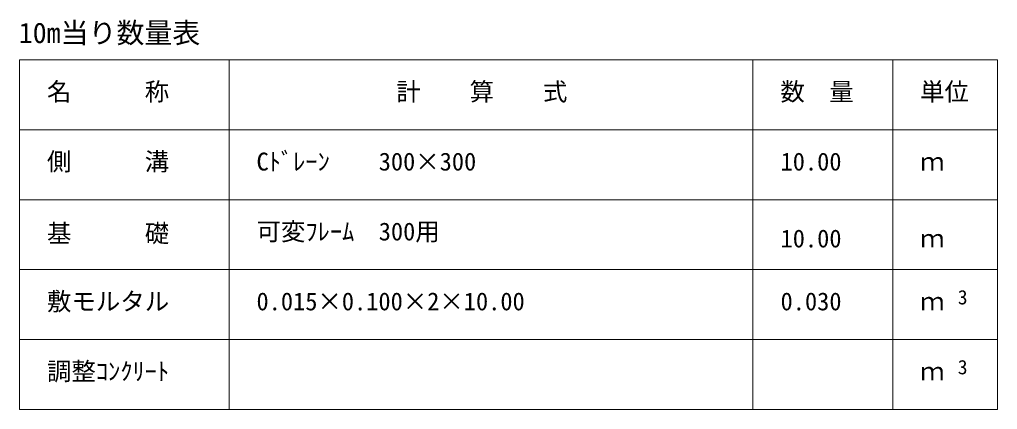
# Model space of a CAD drawing. Units: millimetres on the paper, scale 1:20. Extents: x 2 to 843, y -1 to 593.
# Drawn here: x 94.8 to 164.8, y 378.4 to 406.2 of the extents above; entities that cross this region are included whole.
import ezdxf
from ezdxf.enums import TextEntityAlignment as Align

# ---------------------------------------------------------------- set-up
doc = ezdxf.new("R2010")
doc.units = ezdxf.units.MM
doc.layers.add('D-STR-HTXT（旗揚げ）', color=4, linetype='Continuous', lineweight=18)
doc.layers.add('D-STR-TXT（文字）', color=7, linetype='Continuous', lineweight=18)
doc.styles.add('ＭＳ ゴシック', font='')
doc.styles.get('ＭＳ ゴシック').set_extended_font_data('MS Gothic')

msp = doc.modelspace()

# ---------------------------------------------------------------- linework, layer by layer
at = {"layer": 'D-STR-HTXT（旗揚げ）'}
for p, q in [((94.787, 403.358), (164.787, 403.358)), ((94.787, 378.358), (94.787, 403.358)), ((109.787, 378.358), (109.787, 403.358)), ((147.287, 378.358), (147.287, 403.358)), ((157.287, 387.358), (157.287, 403.358)), ((157.287, 378.358), (157.287, 403.358)), ((164.787, 378.358), (164.787, 403.358)), ((94.787, 398.358), (164.787, 398.358)), ((94.787, 393.358), (164.787, 393.358)), ((94.787, 388.358), (164.787, 388.358)), ((94.787, 383.358), (164.787, 383.358)), ((94.787, 378.358), (164.787, 378.358))]:
    msp.add_line(p, q, dxfattribs=at)

# ---------------------------------------------------------------- texts
at = {"layer": 'D-STR-TXT（文字）', "style": 'ＭＳ ゴシック'}
for s, height, p in [('10m当り数量表', 1.466, (94.732, 404.12)), ('名\u3000\u3000\u3000称', 1.283, (96.748, 400.059)), ('計\u3000\u3000算\u3000\u3000式', 1.283, (121.752, 400.059)), ('数\u3000量', 1.283, (149.248, 400.059)), ('単位', 1.283, (159.248, 400.059)), ('側\u3000\u3000\u3000溝', 1.283, (96.748, 395.059)), ('Cﾄﾞﾚｰﾝ\u3000\u3000300×300', 1.283, (111.748, 395.059)), ('10.00', 1.283, (149.262, 395.059)), ('ｍ', 1.283, (159.248, 395.059)), ('基\u3000\u3000\u3000礎', 1.283, (96.748, 389.927)), ('可変ﾌﾚｰﾑ\u3000300用', 1.283, (111.748, 390.059)), ('10.00', 1.283, (149.262, 389.559)), ('ｍ', 1.283, (159.248, 389.559)), ('敷モルタル', 1.283, (96.748, 385.059)), ('0.015×0.100×2×10.00', 1.283, (111.748, 385.059)), ('0.030', 1.283, (149.262, 385.059)), ('ｍ', 1.283, (159.248, 385.059)), ('3', 1.026, (161.949, 385.562)), ('調整ｺﾝｸﾘｰﾄ', 1.283, (96.748, 380.059)), ('3', 1.026, (161.949, 380.562)), ('ｍ', 1.283, (159.248, 380.059))]:
    msp.add_text(s, height=height, dxfattribs=at).set_placement(p, align=Align.BOTTOM_LEFT)

doc.saveas('drawing.dxf')
